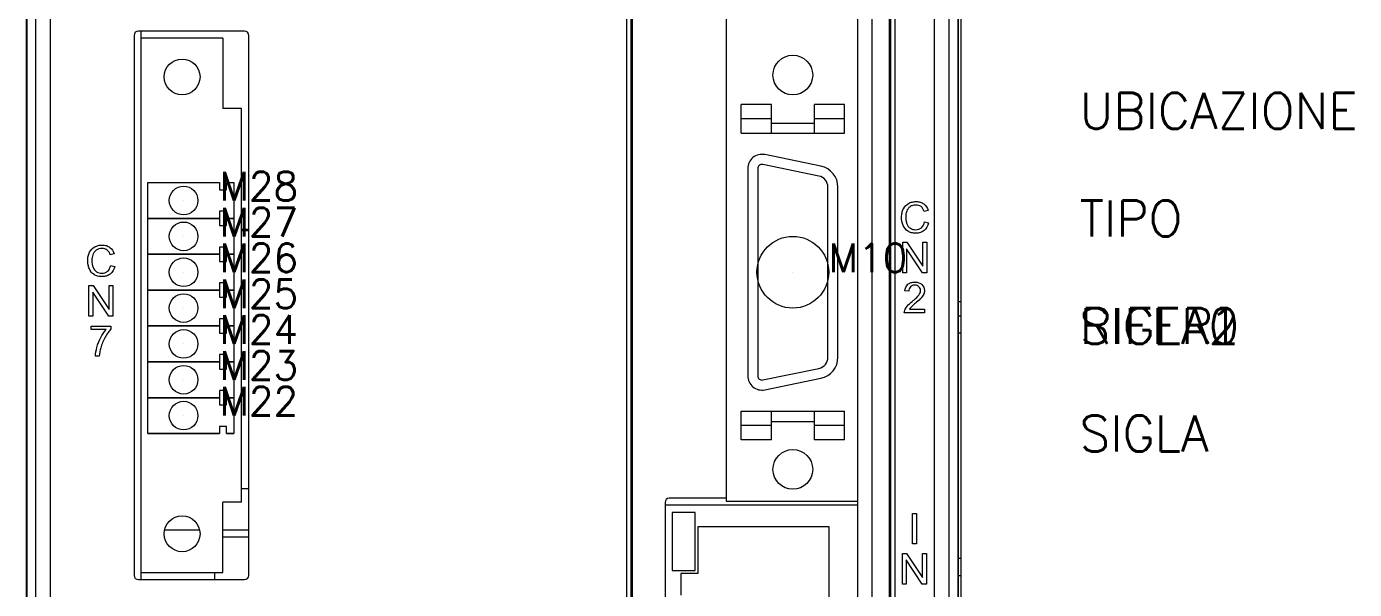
# Model space of a CAD drawing. Extents: x -25 to 107, y -95 to 175.
# Drawn here: x 1.5 to 94.2, y 60.4 to 99.6 of the extents above; entities that cross this region are included whole.
import ezdxf

# ---------------------------------------------------------------- set-up
doc = ezdxf.new("R2010")
doc.units = 0
doc.header["$LTSCALE"] = 4
doc.layers.get('0').update_dxf_attribs({"linetype": 'CONTINUOUS'})
doc.layers.add('02___PRT_ALL_AXES', color=7, linetype='CONTINUOUS')
doc.styles.get("Standard").update_dxf_attribs({"font": 'romans.shx'})

msp = doc.modelspace()

# ---------------------------------------------------------------- linework, layer by layer
at = {"color": 7, "linetype": 'Continuous'}
for p, q in [((1.543, 4.858), (1.543, 171.474)), ((1.559, 171.459), (1.559, 14.688)), ((66.527, 171.459), (66.527, 14.688)), ((66.543, 14.674), (66.543, 171.474)), ((66.741, 9.04), (66.755, 158.812)), ((2.172, 140.439), (2.172, 15.301)), ((3.198, 140.43), (3.198, 15.301)), ((64.889, 15.301), (64.889, 140.43)), ((65.915, 15.301), (65.915, 140.439)), ((43.419, 34.419), (43.419, 137.708)), ((43.719, 34.419), (43.719, 137.708)), ((43.783, 137.644), (43.783, 34.483)), ((50.343, 137.644), (50.343, 66.544)), ((59.543, 33.484), (59.543, 137.944)), ((60.543, 33.784), (60.543, 137.644)), ((61.743, 34.483), (61.743, 137.644)), ((61.808, 137.708), (61.808, 34.419)), ((62.108, 137.708), (62.108, 34.419)), ((16.743, 99.319), (9.343, 99.319)), ((9.543, 61.059), (9.543, 99.319)), ((9.043, 99.019), (9.043, 61.359)), ((15.243, 98.819), (9.543, 98.819)), ((15.243, 98.819), (15.243, 93.919)), ((17.043, 61.359), (17.043, 99.019)), ((16.543, 93.919), (15.243, 93.919)), ((16.543, 66.459), (16.543, 93.919)), ((53.5, 94.2), (51.4, 94.2)), ((51.4, 92.2), (51.4, 94.2)), ((53.5, 92.2), (53.5, 94.2)), ((58.6, 94.2), (56.5, 94.2)), ((56.5, 92.2), (56.5, 94.2)), ((58.6, 92.2), (58.6, 94.2)), ((53.5, 93.2), (51.4, 93.2)), ((53.5, 92.9), (56.5, 92.9)), ((58.6, 93.2), (56.5, 93.2)), ((51.4, 92.2), (58.6, 92.2)), ((56.812, 89.209), (52.911, 90.014)), ((56.953, 89.894), (53.052, 90.699)), ((51.85, 89.72), (51.85, 75.28)), ((52.55, 89.72), (52.55, 75.28)), ((57.45, 76.575), (57.45, 88.425)), ((58.15, 76.575), (58.15, 88.425)), ((64.434, 86.806), (64.156, 86.74)), ((64.188, 86.006), (64.471, 85.934)), ((62.664, 84.597), (62.954, 84.597)), ((62.664, 82.464), (62.664, 84.597)), ((62.954, 84.597), (64.074, 82.923)), ((64.074, 84.597), (64.344, 84.597)), ((64.074, 82.923), (64.074, 84.597)), ((64.344, 84.597), (64.344, 82.464)), ((7.66, 83.775), (7.382, 83.709)), ((64.055, 82.464), (62.935, 84.14)), ((62.935, 84.14), (62.935, 82.464)), ((7.414, 82.975), (7.696, 82.903)), ((62.935, 82.464), (62.664, 82.464)), ((64.344, 82.464), (64.055, 82.464)), ((5.89, 79.434), (5.89, 81.566)), ((5.89, 81.566), (6.179, 81.566)), ((6.179, 81.566), (7.299, 79.892)), ((7.299, 79.892), (7.299, 81.566)), ((7.299, 81.566), (7.57, 81.566)), ((7.57, 81.566), (7.57, 79.434)), ((7.28, 79.434), (6.16, 81.11)), ((6.16, 81.11), (6.16, 79.434)), ((63.093, 81.168), (62.824, 81.196)), ((64.184, 79.671), (62.775, 79.671)), ((63.138, 79.923), (64.184, 79.923)), ((64.184, 79.923), (64.184, 79.671)), ((66.748, 80.444), (66.527, 80.444)), ((6.16, 79.434), (5.89, 79.434)), ((6.051, 78.494), (6.051, 78.745)), ((6.051, 78.745), (7.432, 78.745)), ((7.57, 79.434), (7.28, 79.434)), ((7.432, 78.745), (7.432, 78.542)), ((66.747, 79.444), (66.527, 79.444)), ((7.096, 78.494), (6.051, 78.494)), ((66.747, 78.243), (66.543, 78.244)), ((6.619, 76.641), (6.35, 76.641)), ((52.911, 74.986), (56.812, 75.791)), ((53.052, 74.301), (56.953, 75.106)), ((51.4, 72.8), (58.6, 72.8)), ((51.4, 70.8), (51.4, 72.8)), ((53.5, 70.8), (53.5, 72.8)), ((56.5, 70.8), (56.5, 72.8)), ((58.6, 70.8), (58.6, 72.8)), ((53.5, 71.8), (51.4, 71.8)), ((53.5, 72.1), (56.5, 72.1)), ((58.6, 71.8), (56.5, 71.8)), ((53.5, 70.8), (51.4, 70.8)), ((58.6, 70.8), (56.5, 70.8)), ((50.343, 66.744), (46.383, 66.744)), ((15.243, 61.559), (15.243, 66.459)), ((16.543, 66.459), (15.243, 66.459)), ((46.083, 66.444), (46.083, 33.784)), ((59.543, 66.244), (46.083, 66.244)), ((50.343, 66.544), (59.543, 66.544)), ((48.183, 65.744), (46.583, 65.744)), ((46.583, 65.744), (46.583, 61.689)), ((48.183, 61.689), (48.183, 65.744)), ((63.355, 65.681), (63.638, 65.681)), ((63.355, 63.549), (63.355, 65.681)), ((63.638, 65.681), (63.638, 63.549)), ((13.608, 64.517), (11.179, 64.517)), ((17.043, 64.517), (15.243, 64.517)), ((57.543, 64.744), (48.383, 64.744)), ((48.383, 64.744), (48.383, 61.489)), ((57.543, 51.234), (57.543, 64.744)), ((63.638, 63.549), (63.355, 63.549)), ((62.643, 62.888), (62.932, 62.888)), ((62.643, 60.756), (62.643, 62.888)), ((64.033, 60.756), (62.913, 62.431)), ((62.913, 62.431), (62.913, 60.756)), ((62.932, 62.888), (64.052, 61.214)), ((64.052, 62.888), (64.323, 62.888)), ((64.052, 61.214), (64.052, 62.888)), ((64.323, 62.888), (64.323, 60.756)), ((66.746, 62.542), (66.543, 62.542)), ((9.543, 61.559), (15.243, 61.559)), ((46.583, 61.689), (48.183, 61.689)), ((48.383, 61.489), (47.183, 61.489)), ((47.183, 61.489), (47.183, 59.989)), ((66.543, 61.342), (66.746, 61.342)), ((9.343, 61.059), (16.743, 61.059)), ((62.913, 60.756), (62.643, 60.756)), ((64.323, 60.756), (64.033, 60.756))]:
    msp.add_line(p, q, dxfattribs=at)
for p, q in [((10, 86.25), (10, 88.75)), ((10, 88.75), (15, 88.75)), ((15, 88.75), (15, 88.25)), ((15, 88.25), (15.5, 88.25)), ((15.5, 88.25), (15.5, 88.75)), ((15.5, 88.75), (16, 88.75)), ((16, 88.75), (16, 86.25)), ((15, 86.25), (10, 86.25)), ((10, 83.75), (10, 86.25)), ((10, 86.25), (15, 86.25)), ((15.5, 86.75), (15, 86.75)), ((15, 86.75), (15, 86.25)), ((15, 86.25), (15, 85.75)), ((15.5, 86.25), (15.5, 86.75)), ((16, 86.25), (15.5, 86.25)), ((15.5, 85.75), (15.5, 86.25)), ((15.5, 86.25), (16, 86.25)), ((16, 86.25), (16, 83.75)), ((15, 85.75), (15.5, 85.75)), ((15, 83.75), (10, 83.75)), ((10, 81.25), (10, 83.75)), ((10, 83.75), (15, 83.75)), ((15.5, 84.25), (15, 84.25)), ((15, 84.25), (15, 83.75)), ((15, 83.75), (15, 83.25)), ((15.5, 83.75), (15.5, 84.25)), ((16, 83.75), (15.5, 83.75)), ((15.5, 83.25), (15.5, 83.75)), ((15.5, 83.75), (16, 83.75)), ((16, 83.75), (16, 81.25)), ((15, 83.25), (15.5, 83.25)), ((15.5, 81.75), (15, 81.75)), ((15, 81.75), (15, 81.25)), ((15.5, 81.25), (15.5, 81.75)), ((15, 81.25), (10, 81.25)), ((10, 78.75), (10, 81.25)), ((10, 81.25), (15, 81.25)), ((15, 81.25), (15, 80.75)), ((15, 80.75), (15.5, 80.75)), ((16, 81.25), (15.5, 81.25)), ((15.5, 80.75), (15.5, 81.25)), ((15.5, 81.25), (16, 81.25)), ((16, 81.25), (16, 78.75)), ((15, 78.75), (10, 78.75)), ((10, 76.25), (10, 78.75)), ((10, 78.75), (15, 78.75)), ((15.5, 79.25), (15, 79.25)), ((15, 79.25), (15, 78.75)), ((15, 78.75), (15, 78.25)), ((15.5, 78.75), (15.5, 79.25)), ((16, 78.75), (15.5, 78.75)), ((15.5, 78.25), (15.5, 78.75)), ((15.5, 78.75), (16, 78.75)), ((16, 78.75), (16, 76.25)), ((15, 78.25), (15.5, 78.25)), ((15, 76.25), (10, 76.25)), ((10, 73.75), (10, 76.25)), ((10, 76.25), (15, 76.25)), ((15.5, 76.75), (15, 76.75)), ((15, 76.75), (15, 76.25)), ((15, 76.25), (15, 75.75)), ((15.5, 76.25), (15.5, 76.75)), ((16, 76.25), (15.5, 76.25)), ((15.5, 75.75), (15.5, 76.25)), ((15.5, 76.25), (16, 76.25)), ((16, 76.25), (16, 73.75)), ((15, 75.75), (15.5, 75.75)), ((15.5, 74.25), (15, 74.25)), ((15, 74.25), (15, 73.75)), ((15.5, 73.75), (15.5, 74.25)), ((15, 73.75), (10, 73.75)), ((10, 71.25), (10, 73.75)), ((10, 73.75), (15, 73.75)), ((15, 73.75), (15, 73.25)), ((15, 73.25), (15.5, 73.25)), ((16, 73.75), (15.5, 73.75)), ((15.5, 73.25), (15.5, 73.75)), ((15.5, 73.75), (16, 73.75)), ((16, 73.75), (16, 71.25)), ((15.5, 71.75), (15, 71.75)), ((15, 71.75), (15, 71.25)), ((15.5, 71.25), (15.5, 71.75)), ((15, 71.25), (10, 71.25)), ((10, 71.25), (15, 71.25)), ((16, 71.25), (15.5, 71.25)), ((15.5, 71.25), (16, 71.25))]:
    msp.add_line(p, q)
for centre, radius in [((12.5, 87.5), 1), ((12.5, 85), 1), ((55, 82.5), 2.5), ((12.5, 82.5), 1), ((12.5, 80), 1), ((12.5, 77.5), 1), ((12.5, 75), 1), ((12.5, 72.5), 1)]:
    msp.add_circle(centre, radius)
for centre, radius, start, end in [((9.343, 99.019), 0.3, 90, 180), ((16.743, 99.019), 0.3, 0, 90), ((52.85, 89.72), 1, 78.34071, 180), ((52.85, 89.72), 0.3, 78.34071, 180), ((56.65, 88.425), 1.5, 0, 78.34071), ((56.65, 88.425), 0.8, 0, 78.34071), ((56.65, 76.575), 0.8, 281.65929, 0), ((56.65, 76.575), 1.5, 281.65929, 0), ((52.85, 75.28), 1, 180, 281.65929), ((52.85, 75.28), 0.3, 180, 281.65929), ((46.383, 66.444), 0.3, 90, 180), ((9.343, 61.359), 0.3, 180, 270), ((16.743, 61.359), 0.3, 270, 0)]:
    msp.add_arc(centre, radius, start, end, dxfattribs=at)
for points, knots in [([(63.027, 85.362), (62.881, 85.457), (62.647, 85.773), (62.568, 86.251), (62.604, 86.645), (62.724, 87.002), (62.922, 87.214), (63.075, 87.298)], [0, 0, 0, 0, 0.234751, 0.496346, 0.637138, 0.765416, 1, 1, 1, 1]), ([(63.075, 87.298), (63.152, 87.34), (63.322, 87.407), (63.6, 87.438), (63.883, 87.404), (64.057, 87.318), (64.13, 87.264)], [0, 0, 0, 0, 0.239387, 0.485278, 0.753836, 1, 1, 1, 1]), ([(63.941, 87.079), (63.894, 87.115), (63.778, 87.171), (63.576, 87.193), (63.365, 87.169), (63.231, 87.107), (63.176, 87.067)], [0, 0, 0, 0, 0.220367, 0.464836, 0.746162, 1, 1, 1, 1]), ([(62.943, 86.751), (62.899, 86.62), (62.865, 86.395), (62.888, 86.095), (62.928, 85.938), (62.956, 85.867)], [0, 0, 0, 0, 0.461968, 0.746161, 1, 1, 1, 1]), ([(64.152, 85.404), (64.076, 85.344), (63.942, 85.273), (63.746, 85.228), (63.587, 85.218), (63.428, 85.227), (63.236, 85.26), (63.102, 85.313), (63.027, 85.362)], [0, 0, 0, 0, 0.244817, 0.372173, 0.507306, 0.645931, 0.772793, 1, 1, 1, 1]), ([(63.202, 85.564), (63.257, 85.531), (63.374, 85.479), (63.575, 85.454), (63.784, 85.483), (63.912, 85.555), (63.966, 85.6)], [0, 0, 0, 0, 0.23416, 0.468267, 0.741714, 1, 1, 1, 1]), ([(5.924, 82.738), (5.886, 82.826), (5.829, 83.015), (5.802, 83.315), (5.83, 83.614), (5.95, 83.972), (6.213, 84.249), (6.547, 84.375), (6.826, 84.407), (7.108, 84.373), (7.283, 84.287), (7.356, 84.233)], [0, 0, 0, 0, 0.102558, 0.208061, 0.319461, 0.420977, 0.60663, 0.700755, 0.797527, 0.903146, 1, 1, 1, 1]), ([(6.169, 83.72), (6.125, 83.589), (6.082, 83.289), (6.132, 82.854), (6.316, 82.6), (6.428, 82.533)], [0, 0, 0, 0, 0.322455, 0.696366, 1, 1, 1, 1]), ([(7.167, 84.048), (7.119, 84.084), (7.004, 84.14), (6.802, 84.162), (6.59, 84.138), (6.337, 84.021), (6.211, 83.844), (6.169, 83.72)], [0, 0, 0, 0, 0.1483, 0.312714, 0.502337, 0.673336, 1, 1, 1, 1]), ([(6.428, 82.533), (6.482, 82.5), (6.6, 82.448), (6.801, 82.423), (7.009, 82.452), (7.138, 82.524), (7.192, 82.569)], [0, 0, 0, 0, 0.234191, 0.468176, 0.741599, 1, 1, 1, 1]), ([(7.377, 82.373), (7.301, 82.313), (7.167, 82.242), (6.971, 82.197), (6.812, 82.187), (6.653, 82.196), (6.461, 82.229), (6.328, 82.282), (6.253, 82.331)], [0, 0, 0, 0, 0.244703, 0.372134, 0.507385, 0.646004, 0.772832, 1, 1, 1, 1]), ([(63.032, 81.655), (63.093, 81.708), (63.207, 81.769), (63.376, 81.807), (63.517, 81.815), (63.659, 81.806), (63.83, 81.765), (64.078, 81.621), (64.217, 81.286), (64.162, 81.047), (64.129, 80.969)], [0, 0, 0, 0, 0.137614, 0.212731, 0.294885, 0.377769, 0.453534, 0.593575, 0.854025, 1, 1, 1, 1]), ([(63.801, 81.488), (63.765, 81.523), (63.672, 81.581), (63.508, 81.603), (63.342, 81.581), (63.245, 81.519), (63.208, 81.482)], [0, 0, 0, 0, 0.234315, 0.488716, 0.756162, 1, 1, 1, 1]), ([(63.32, 80.459), (63.374, 80.504), (63.539, 80.644), (63.703, 80.792), (63.79, 80.911)], [0, 0, 0, 0, 0.3208, 1, 1, 1, 1]), ([(63.955, 80.708), (63.932, 80.683), (63.805, 80.55), (63.666, 80.43), (63.551, 80.333)], [0, 0, 0, 0, 0.186518, 1, 1, 1, 1]), ([(63.79, 80.911), (63.857, 81.002), (63.961, 81.204), (63.87, 81.423), (63.801, 81.488)], [0, 0, 0, 0, 0.542186, 1, 1, 1, 1]), ([(63.551, 80.333), (63.516, 80.303), (63.413, 80.215), (63.31, 80.128), (63.249, 80.065)], [0, 0, 0, 0, 0.347704, 1, 1, 1, 1]), ([(7.432, 78.542), (7.358, 78.463), (7.212, 78.277), (7.019, 77.961), (6.845, 77.607), (6.756, 77.354), (6.719, 77.227)], [0, 0, 0, 0, 0.214796, 0.467591, 0.736449, 1, 1, 1, 1])]:
    msp.add_open_spline(points, degree=3, knots=knots, dxfattribs=at)
for points in [[(64.156, 86.74), (64.116, 86.868), (64.048, 86.999), (63.941, 87.079)], [(64.13, 87.264), (64.277, 87.154), (64.383, 86.982), (64.434, 86.806)], [(63.176, 87.067), (63.069, 86.992), (62.985, 86.875), (62.943, 86.751)], [(62.956, 85.867), (63.003, 85.746), (63.091, 85.631), (63.202, 85.564)], [(63.966, 85.6), (64.084, 85.699), (64.156, 85.855), (64.188, 86.006)], [(64.471, 85.934), (64.42, 85.734), (64.313, 85.532), (64.152, 85.404)], [(7.382, 83.709), (7.342, 83.837), (7.274, 83.968), (7.167, 84.048)], [(7.356, 84.233), (7.503, 84.123), (7.609, 83.951), (7.66, 83.775)], [(6.253, 82.331), (6.106, 82.426), (5.992, 82.577), (5.924, 82.738)], [(7.192, 82.569), (7.31, 82.668), (7.381, 82.824), (7.414, 82.975)], [(7.696, 82.903), (7.645, 82.703), (7.539, 82.501), (7.377, 82.373)], [(62.824, 81.196), (62.84, 81.363), (62.906, 81.544), (63.032, 81.655)], [(63.208, 81.482), (63.129, 81.403), (63.094, 81.279), (63.093, 81.168)], [(64.129, 80.969), (64.088, 80.873), (64.024, 80.786), (63.955, 80.708)], [(62.775, 79.671), (62.773, 79.733), (62.783, 79.796), (62.805, 79.853)], [(62.805, 79.853), (62.844, 79.957), (62.906, 80.052), (62.978, 80.137)], [(62.978, 80.137), (63.079, 80.256), (63.199, 80.36), (63.32, 80.459)], [(63.249, 80.065), (63.208, 80.021), (63.17, 79.974), (63.138, 79.923)], [(6.448, 77.249), (6.512, 77.487), (6.604, 77.719), (6.72, 77.936)], [(6.72, 77.936), (6.825, 78.134), (6.948, 78.325), (7.096, 78.494)], [(6.35, 76.641), (6.353, 76.846), (6.396, 77.05), (6.448, 77.249)], [(6.719, 77.227), (6.663, 77.036), (6.632, 76.838), (6.619, 76.641)]]:
    msp.add_open_spline(points, degree=3, dxfattribs=at)
at = {"layer": '02___PRT_ALL_AXES', "color": 7, "linetype": 'Continuous'}
for p, q in [((16.543, 85.497), (17.043, 85.497)), ((16.543, 85.408), (17.043, 85.408)), ((16.543, 67.408), (17.043, 67.408)), ((17.043, 64.017), (15.243, 64.017)), ((14.643, 61.559), (14.643, 61.059))]:
    msp.add_line(p, q, dxfattribs=at)
for centre, radius in [((12.393, 96.119), 1.25), ((55, 96.25), 1.385), ((55, 68.75), 1.385), ((12.393, 64.259), 1.25)]:
    msp.add_circle(centre, radius, dxfattribs=at)

# ---------------------------------------------------------------- texts
at = {"color": 3}
for tag, p, s, flags in [('UBICAZIONE', (75, 92.5), '', 8), ('TIPO', (75, 85), '', 9), ('SIGLA0', (75, 77.5), '', 9), ('SIGLA1', (75, 77.5), '', 9), ('SIGLA2', (75, 77.5), '', 9), ('RIFER', (75, 77.5), 'RIFER ?', 8), ('SIGLA', (75, 70), 'SIGLA ?', 8)]:
    msp.add_attdef(tag, p, s, height=2.5, dxfattribs=dict(at, flags=flags))
at = {"color": 4, "flags": 8}
for tag, p in [('M28', (15, 87.5)), ('M27', (15, 85)), ('M26', (15, 82.5)), ('M10', (57.5, 82.5)), ('M25', (15, 80)), ('M24', (15, 77.5)), ('M23', (15, 75)), ('M22', (15, 72.5))]:
    msp.add_attdef(tag, p, '', height=2, dxfattribs=at)
at = {"flags": 9}
for tag, p in [('F28', (12.5, 87.5)), ('F27', (12.5, 85)), ('F26', (12.5, 82.5)), ('F10', (55, 82.5)), ('F25', (12.5, 80)), ('F24', (12.5, 77.5)), ('F23', (12.5, 75)), ('F22', (12.5, 72.5))]:
    msp.add_attdef(tag, p, '', height=0.00001, dxfattribs=at)

doc.saveas('drawing.dxf')
